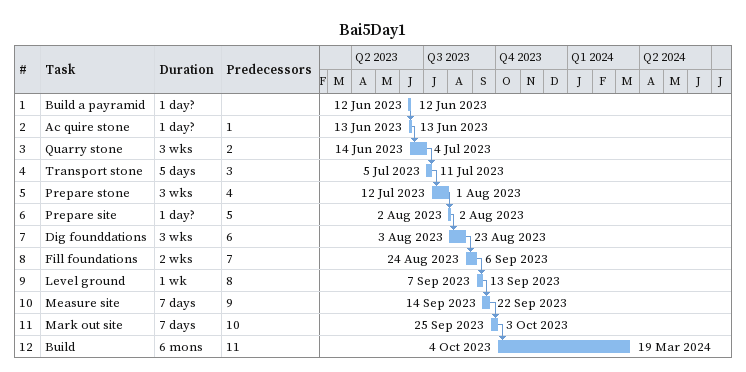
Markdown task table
Bai5Day1

| ID | Task | Duration | Start | Finish | Predecessors |
|---|---|---|---|---|---|
| 1 | Build a payramid | 1d? | 2023-06-12 | 2023-06-12 |  |
| 2 | Ac quire stone | 1d? | 2023-06-13 | 2023-06-13 | 1 |
| 3 | Quarry stone | 3w | 2023-06-14 | 2023-07-04 | 2 |
| 4 | Transport stone | 5d | 2023-07-05 | 2023-07-11 | 3 |
| 5 | Prepare stone | 3w | 2023-07-12 | 2023-08-01 | 4 |
| 6 | Prepare site | 1d? | 2023-08-02 | 2023-08-02 | 5 |
| 7 | Dig founddations | 3w | 2023-08-03 | 2023-08-23 | 6 |
| 8 | Fill foundations | 2w | 2023-08-24 | 2023-09-06 | 7 |
| 9 | Level ground | 1w | 2023-09-07 | 2023-09-13 | 8 |
| 10 | Measure site | 7d | 2023-09-14 | 2023-09-22 | 9 |
| 11 | Mark out site | 7d | 2023-09-25 | 2023-10-03 | 10 |
| 12 | Build | 6mo | 2023-10-04 | 2024-03-19 | 11 |
